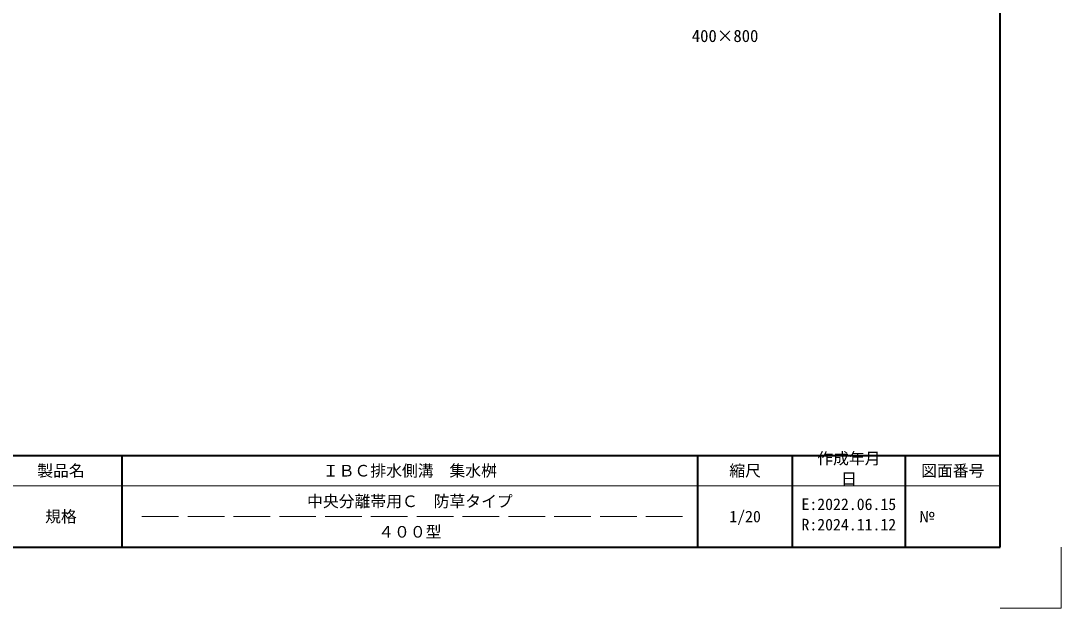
# Model space of a CAD drawing. Units: millimetres at full size; details may follow other scales. Extents: x -18734 to 51600, y -18820 to 17820.
# Drawn here: x -4606 to -1200, y 4940 to 6863 of the extents above; entities that cross this region are included whole.
import ezdxf
from ezdxf.enums import TextEntityAlignment as Align

# ---------------------------------------------------------------- set-up
doc = ezdxf.new("R2010")
doc.units = ezdxf.units.MM
doc.header["$LTSCALE"] = 20
doc.linetypes.add('DASHED', pattern=[7.5, 6, -1.5])
doc.layers.add('Defpoints_2', color=1, linetype='Continuous', lineweight=13)
doc.layers.add('図枠', color=7, linetype='Continuous', lineweight=5)
doc.layers.add('文字', color=7, linetype='Continuous')
doc.styles.add('ＭＳ ゴシック', font='')
doc.styles.add('ＭＳ 明朝', font='')
doc.styles.get('ＭＳ ゴシック').set_extended_font_data('MS Gothic')
doc.styles.get('ＭＳ 明朝').set_extended_font_data('MS Mincho')

msp = doc.modelspace()

# ---------------------------------------------------------------- linework, layer by layer
at = {"layer": 'Defpoints_2'}
for p in [(-1200, 5140), (-1400, 4940)]:
    msp.add_line(p, (-1200, 4940), dxfattribs=at)
at = {"layer": '図枠', "lineweight": 40}
for p, q in [((-1400, 5140), (-1400, 10680)), ((-9200, 5440), (-1400, 5440)), ((-4275, 5140), (-4275, 5440)), ((-2390, 5140), (-2390, 5440)), ((-2080, 5140), (-2080, 5440)), ((-1710, 5140), (-1710, 5440)), ((-9200, 5140), (-1400, 5140))]:
    msp.add_line(p, q, dxfattribs=at)
at = {"layer": '図枠', "lineweight": 13}
msp.add_line((-1400, 5340), (-4675, 5340), dxfattribs=at)
at = {"layer": '図枠', "linetype": 'DASHED', "lineweight": 9}
msp.add_line((-2440, 5240), (-4225, 5240), dxfattribs=at)

# ---------------------------------------------------------------- texts
at = {"layer": '図枠', "style": 'ＭＳ ゴシック'}
for s, p in [('作成年月', (-1998.6, 5449.23)), ('日', (-1920.9, 5382.57)), ('E:2022.06.15', (-2050.4, 5299.23)), ('R:2024.11.12', (-2050.4, 5232.57))]:
    msp.add_text(s, height=37.98, dxfattribs=at).set_placement(p, align=Align.TOP_LEFT)
for s, p in [('製品名', (-4475, 5390)), ('ＩＢＣ排水側溝\u3000集水桝', (-3332.5, 5390)), ('縮尺', (-2235, 5390)), ('図面番号', (-1555, 5390)), ('中央分離帯用Ｃ\u3000防草タイプ', (-3332.5, 5290)), ('規格', (-4475, 5240)), ('1/20', (-2235, 5240)), ('４００型', (-3332.5, 5190))]:
    msp.add_text(s, height=37.98, dxfattribs=at).set_placement(p, align=Align.MIDDLE_CENTER)
msp.add_text('№', height=37.98, dxfattribs=at).set_placement((-1665.65, 5240), align=Align.MIDDLE_LEFT)
at = {"layer": '文字', "style": 'ＭＳ 明朝'}
msp.add_text('400×800', height=40.03, dxfattribs=at).set_placement((-2300.48, 6813.19), align=Align.MIDDLE_CENTER)

doc.saveas('drawing.dxf')
